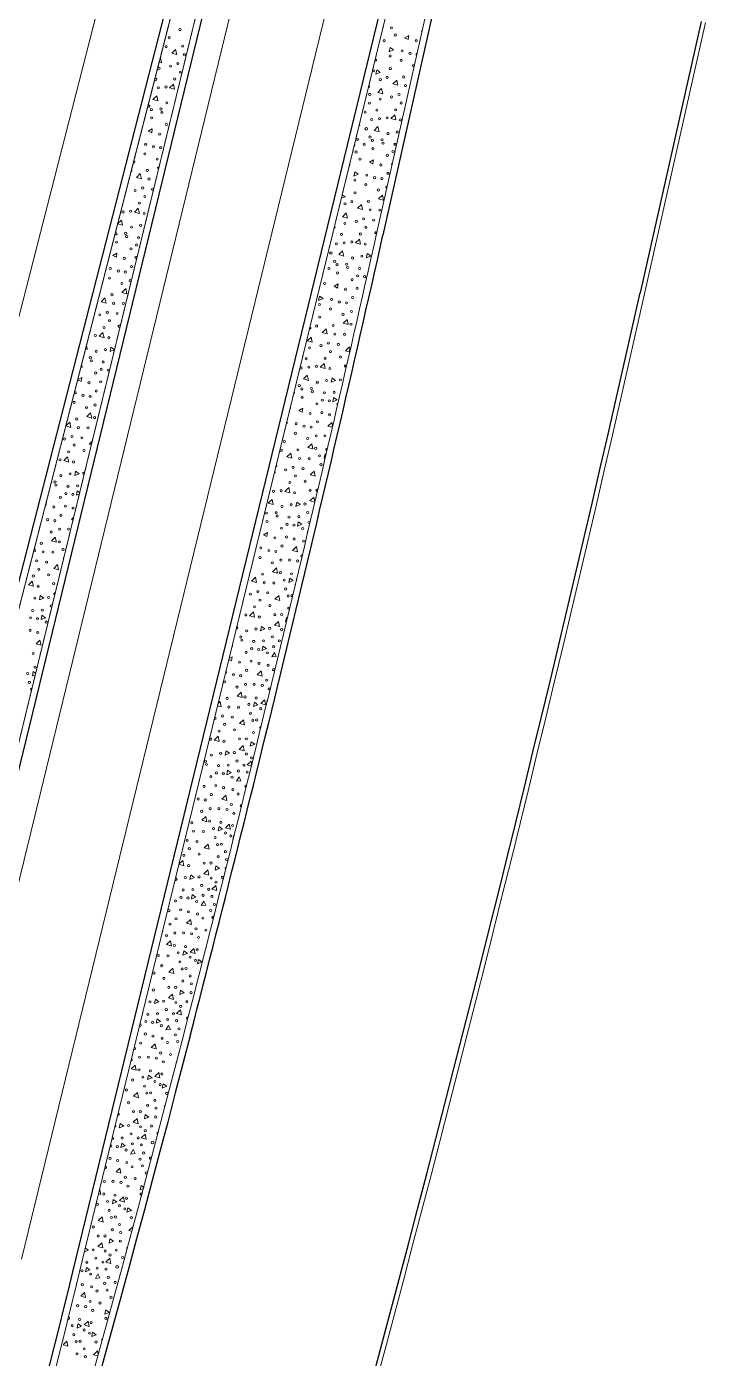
# Model space of a CAD drawing. Extents: x 2536801 to 2538856, y 7112140 to 7131569.
# Drawn here: x 2537348.3 to 2537451.2, y 7113147.6 to 7113349.6 of the extents above; entities that cross this region are included whole.
import ezdxf

# ---------------------------------------------------------------- set-up
doc = ezdxf.new("R2010")
doc.units = 0
doc.header["$LTSCALE"] = 100
doc.header["$MEASUREMENT"] = 0
for name, color, linetype, lineweight in [('D_BOC_FR', 3, 'Continuous', 13), ('D_CTB_1', 2, 'Continuous', 0), ('D_EOS_RMP', 1, 'Continuous', 30), ('D_EOT_RMP', 1, 'Continuous', 13), ('D_FOC_FR', 3, 'Continuous', 30), ('D_RIPRAP_1', 7, 'Continuous', 0)]:
    doc.layers.add(name, color=color, linetype=linetype, lineweight=lineweight)

msp = doc.modelspace()

# ---------------------------------------------------------------- linework, layer by layer
at = {"layer": 'D_BOC_FR', "lineweight": 0}
msp.add_line((2537451.23, 7113350.24), (2537442, 7113309.08), dxfattribs=at)
msp.add_arc((2533526.54, 7114186.94), 4012.67, 342.33351, 347.36304, dxfattribs=at)
at = {"layer": 'D_CTB_1', "linetype": 'Continuous', "lineweight": 0, "ltscale": 0.025}
for p, q in [((2537329.04, 7113167.09), (2537397.74, 7113448.98)), ((2537278.45, 7112994.06), (2537389.46, 7113426.41)), ((2537356.25, 7113160.46), (2537418.92, 7113417.63)), ((2537410.57, 7113359.36), (2537401.34, 7113318.19))]:
    msp.add_line(p, q, dxfattribs=at)
for centre, radius, start, end in [((2533526.54, 7114186.94), 3971, 345.56339, 347.36304), ((2535390.77, 7113639.45), 2023, 341.1182, 346.3039)]:
    msp.add_arc(centre, radius, start, end, dxfattribs=at)
at = {"layer": 'D_CTB_1', "linetype": 'Continuous', "lineweight": 0, "ltscale": 0.025, "extrusion": (0, 0, -1)}
msp.add_arc((-2534598.58, 7113910.95), 2864, 194.43661, 200.29547, dxfattribs=at)
at = {"layer": 'D_EOS_RMP'}
for p, q in [((2537330.02, 7113166.86), (2537398.71, 7113448.74)), ((2537277.48, 7112994.31), (2537393.64, 7113446.72)), ((2537355.28, 7113160.7), (2537423.97, 7113442.59))]:
    msp.add_line(p, q, dxfattribs=at)
msp.add_arc((2535390.77, 7113639.45), 2022, 341.1182, 346.3039, dxfattribs=at)
at = {"layer": 'D_EOT_RMP'}
for p, q in [((2537267.8, 7112996.8), (2537383.95, 7113449.21)), ((2537333.9, 7113165.91), (2537402.6, 7113447.79)), ((2537347.5, 7113162.6), (2537416.2, 7113444.48))]:
    msp.add_line(p, q, dxfattribs=at)
at = {"layer": 'D_FOC_FR'}
for p, q in [((2537411.55, 7113359.14), (2537402.32, 7113317.97)), ((2537450.58, 7113350.39), (2537441.35, 7113309.22))]:
    msp.add_line(p, q, dxfattribs=at)
for radius, start in [(3972, 345.56339), (4012, 342.33351)]:
    msp.add_arc((2533526.54, 7114186.94), radius, start, 347.36304, dxfattribs=at)
at = {"layer": 'D_FOC_FR', "extrusion": (0, 0, -1)}
msp.add_arc((-2534598.58, 7113910.95), 2865, 194.43661, 200.29547, dxfattribs=at)
at = {"layer": 'D_RIPRAP_1', "color": 7, "linetype": 'Continuous', "lineweight": 0}
for p, q in [((2537405.61, 7113347.92), (2537406.23, 7113348.28)), ((2537406.15, 7113347.65), (2537405.61, 7113347.92)), ((2537406.23, 7113348.28), (2537406.15, 7113347.65)), ((2537366.71, 7113333.74), (2537367.33, 7113334.1)), ((2537367.24, 7113333.48), (2537366.71, 7113333.74)), ((2537367.33, 7113334.1), (2537367.24, 7113333.48)), ((2537400.26, 7113329.06), (2537400.88, 7113329.42)), ((2537400.88, 7113329.42), (2537400.79, 7113328.8)), ((2537400.79, 7113328.8), (2537400.26, 7113329.06)), ((2537361.35, 7113314.88), (2537361.97, 7113315.25)), ((2537361.97, 7113315.25), (2537361.89, 7113314.62)), ((2537361.89, 7113314.62), (2537361.35, 7113314.88)), ((2537394.9, 7113310.21), (2537395.52, 7113310.57)), ((2537395.43, 7113309.94), (2537394.9, 7113310.21)), ((2537395.52, 7113310.57), (2537395.43, 7113309.94)), ((2537356, 7113296.03), (2537356.62, 7113296.39)), ((2537356.53, 7113295.77), (2537356, 7113296.03)), ((2537356.62, 7113296.39), (2537356.53, 7113295.77)), ((2537389.54, 7113291.35), (2537390.16, 7113291.71)), ((2537390.07, 7113291.09), (2537389.54, 7113291.35)), ((2537390.16, 7113291.71), (2537390.07, 7113291.09)), ((2537351.17, 7113276.91), (2537351.08, 7113276.95)), ((2537351.26, 7113277.54), (2537351.17, 7113276.91)), ((2537351.23, 7113277.52), (2537351.26, 7113277.54)), ((2537384.18, 7113272.49), (2537384.8, 7113272.86)), ((2537384.8, 7113272.86), (2537384.72, 7113272.23)), ((2537384.72, 7113272.23), (2537384.18, 7113272.49)), ((2537379.36, 7113253.38), (2537378.94, 7113253.58)), ((2537378.98, 7113253.73), (2537379.45, 7113254)), ((2537379.45, 7113254), (2537379.36, 7113253.38))]:
    msp.add_line(p, q, dxfattribs=at)
at = {"layer": 'D_RIPRAP_1', "color": 7, "lineweight": 0, "flags": 128}
for points in [[(2537329.04, 7113167.09), (2537397.74, 7113448.98)], [(2537394.61, 7113446.47), (2537389.46, 7113426.41), (2537278.39, 7112993.84), (2537278.41, 7112993.83)], [(2537424.62, 7113442.43), (2537418.6, 7113417.72), (2537418.92, 7113417.63), (2537356.25, 7113160.46)]]:
    msp.add_lwpolyline(points, dxfattribs=at)
at = {"layer": 'D_RIPRAP_1', "color": 7, "linetype": 'Continuous', "lineweight": 0, "flags": 128}
for points in [[(2537371.03, 7113345.37), (2537370.28, 7113345.59), (2537370.87, 7113346.16)], [(2537403.28, 7113345.78), (2537403.4, 7113346.44), (2537403.94, 7113346.06)], [(2537401.26, 7113342.38), (2537401.38, 7113343.04), (2537401.92, 7113342.66)], [(2537404.57, 7113340.7), (2537403.82, 7113340.91), (2537404.41, 7113341.48)], [(2537370.71, 7113340.12), (2537369.96, 7113340.33), (2537370.55, 7113340.9)], [(2537402.28, 7113339.42), (2537401.53, 7113339.63), (2537402.12, 7113340.2)], [(2537368.17, 7113338.33), (2537367.43, 7113338.54), (2537368.02, 7113339.12)], [(2537404.26, 7113335.44), (2537403.51, 7113335.65), (2537404.1, 7113336.22)], [(2537401.72, 7113333.65), (2537400.97, 7113333.87), (2537401.56, 7113334.44)], [(2537365.67, 7113326.52), (2537364.92, 7113326.73), (2537365.51, 7113327.3)], [(2537397.92, 7113326.92), (2537398.04, 7113327.58), (2537398.58, 7113327.2)], [(2537402.37, 7113323.26), (2537401.64, 7113323.47), (2537402.23, 7113324.04), (2537402.38, 7113323.28)], [(2537365.36, 7113321.26), (2537364.61, 7113321.47), (2537365.2, 7113322.05)], [(2537396.92, 7113320.56), (2537396.17, 7113320.77), (2537396.76, 7113321.35)], [(2537399.21, 7113321.84), (2537398.47, 7113322.05), (2537399.06, 7113322.62)], [(2537362.82, 7113319.48), (2537362.07, 7113319.69), (2537362.66, 7113320.26)], [(2537398.9, 7113316.58), (2537398.15, 7113316.79), (2537398.74, 7113317.37)], [(2537396.36, 7113314.8), (2537395.61, 7113315.01), (2537396.2, 7113315.58)], [(2537400.46, 7113314.81), (2537400.45, 7113314.78), (2537399.82, 7113314.51), (2537399.94, 7113315.17)], [(2537363.48, 7113309.08), (2537362.73, 7113309.29), (2537363.32, 7113309.86)], [(2537360.31, 7113307.66), (2537359.56, 7113307.87), (2537360.15, 7113308.45)], [(2537392.56, 7113308.06), (2537392.68, 7113308.72), (2537393.23, 7113308.35)], [(2537397.03, 7113304.4), (2537396.28, 7113304.61), (2537396.87, 7113305.18)], [(2537360, 7113302.4), (2537359.25, 7113302.62), (2537359.84, 7113303.19)], [(2537393.86, 7113302.98), (2537393.11, 7113303.2), (2537393.7, 7113303.77)], [(2537391.56, 7113301.71), (2537390.82, 7113301.92), (2537391.41, 7113302.49)], [(2537397.28, 7113300.75), (2537397.18, 7113300.29), (2537396.64, 7113300.44), (2537397.22, 7113301.02)], [(2537393.54, 7113297.73), (2537392.79, 7113297.94), (2537393.38, 7113298.51)], [(2537391, 7113295.94), (2537390.26, 7113296.15), (2537390.84, 7113296.73)], [(2537394.47, 7113295.66), (2537394.59, 7113296.32), (2537395.13, 7113295.94)], [(2537394.71, 7113292.67), (2537394.83, 7113293.33), (2537395.37, 7113292.96)], [(2537358.13, 7113290.22), (2537357.38, 7113290.43), (2537357.97, 7113291.01)], [(2537354.96, 7113288.81), (2537354.21, 7113289.02), (2537354.8, 7113289.59)], [(2537394.65, 7113289.11), (2537394.58, 7113288.82), (2537393.96, 7113288.99), (2537394.55, 7113289.56)], [(2537388.5, 7113284.13), (2537387.75, 7113284.34), (2537388.34, 7113284.91)], [(2537391.67, 7113285.54), (2537390.92, 7113285.76), (2537391.51, 7113286.33)], [(2537354.64, 7113283.55), (2537353.89, 7113283.76), (2537354.48, 7113284.33)], [(2537355.56, 7113281.48), (2537355.69, 7113282.14), (2537356.23, 7113281.76)], [(2537392.03, 7113281.38), (2537391.28, 7113281.59), (2537391.87, 7113282.16)], [(2537388.19, 7113278.87), (2537387.44, 7113279.08), (2537388.03, 7113279.66)], [(2537385.65, 7113277.09), (2537384.9, 7113277.3), (2537385.49, 7113277.87)], [(2537389.11, 7113276.8), (2537389.23, 7113277.46), (2537389.77, 7113277.08)], [(2537391.97, 7113277.44), (2537391.22, 7113277.66), (2537391.81, 7113278.23)], [(2537389.35, 7113273.82), (2537389.47, 7113274.48), (2537390.02, 7113274.1)], [(2537352.77, 7113271.37), (2537352.02, 7113271.58), (2537352.61, 7113272.15)], [(2537389.35, 7113269.92), (2537388.61, 7113270.14), (2537389.2, 7113270.71)], [(2537353.12, 7113267.2), (2537352.38, 7113267.41), (2537352.96, 7113267.98)], [(2537386.31, 7113266.69), (2537385.56, 7113266.9), (2537386.15, 7113267.47)], [(2537349.28, 7113264.69), (2537348.53, 7113264.91), (2537349.12, 7113265.48)], [(2537383.14, 7113265.27), (2537382.39, 7113265.48), (2537382.98, 7113266.06)], [(2537388.05, 7113265.28), (2537388.17, 7113265.94), (2537388.72, 7113265.57)], [(2537350.21, 7113262.62), (2537350.33, 7113263.28), (2537350.87, 7113262.9)], [(2537386.67, 7113262.52), (2537385.92, 7113262.73), (2537386.51, 7113263.31)], [(2537382.83, 7113260.01), (2537382.08, 7113260.23), (2537382.67, 7113260.8)], [(2537350.45, 7113259.64), (2537350.57, 7113260.3), (2537351.11, 7113259.92)], [(2537383.75, 7113257.94), (2537383.87, 7113258.61), (2537384.42, 7113258.23)], [(2537386.61, 7113258.59), (2537385.87, 7113258.8), (2537386.45, 7113259.37)], [(2537350.45, 7113255.75), (2537349.7, 7113255.96), (2537350.29, 7113256.53)], [(2537383.99, 7113254.96), (2537384.11, 7113255.62), (2537384.66, 7113255.24)], [(2537386.14, 7113254.03), (2537385.47, 7113253.97), (2537385.85, 7113254.65)], [(2537384, 7113251.07), (2537383.25, 7113251.28), (2537383.84, 7113251.85)], [(2537380.95, 7113247.83), (2537380.21, 7113248.04), (2537380.8, 7113248.62)], [(2537382.7, 7113246.43), (2537382.82, 7113247.09), (2537383.36, 7113246.71)], [(2537384.53, 7113246.69), (2537383.78, 7113246.9), (2537384.37, 7113247.47)], [(2537381.31, 7113243.66), (2537380.56, 7113243.88), (2537381.15, 7113244.45)], [(2537377.47, 7113241.16), (2537376.72, 7113241.37), (2537377.31, 7113241.94)], [(2537381.26, 7113239.73), (2537380.51, 7113239.94), (2537381.1, 7113240.52)], [(2537382.19, 7113240.45), (2537382.31, 7113241.11), (2537382.86, 7113240.74)], [(2537378.39, 7113239.09), (2537378.51, 7113239.75), (2537379.06, 7113239.37)], [(2537378.64, 7113236.11), (2537378.76, 7113236.77), (2537379.3, 7113236.39)], [(2537382.38, 7113237.81), (2537382.29, 7113237.42), (2537381.72, 7113237.59), (2537382.31, 7113238.16)], [(2537380.78, 7113235.17), (2537380.12, 7113235.12), (2537380.49, 7113235.8)], [(2537378.64, 7113232.21), (2537377.89, 7113232.42), (2537378.48, 7113233)], [(2537375.6, 7113228.98), (2537374.85, 7113229.19), (2537375.44, 7113229.76)], [(2537377.34, 7113227.57), (2537377.46, 7113228.23), (2537378, 7113227.85)], [(2537379.17, 7113227.83), (2537378.42, 7113228.04), (2537379.01, 7113228.62)], [(2537379.72, 7113226.91), (2537379.56, 7113226.29), (2537379.68, 7113226.94)], [(2537375.95, 7113224.81), (2537375.21, 7113225.02), (2537375.79, 7113225.59)], [(2537376.84, 7113221.6), (2537376.96, 7113222.26), (2537377.5, 7113221.88)], [(2537373.04, 7113220.23), (2537373.16, 7113220.89), (2537373.7, 7113220.51)], [(2537375.9, 7113220.88), (2537375.15, 7113221.09), (2537375.74, 7113221.66)], [(2537377.11, 7113218.52), (2537376.37, 7113218.73), (2537376.96, 7113219.3)], [(2537373.28, 7113217.25), (2537373.4, 7113217.91), (2537373.94, 7113217.53)], [(2537375.43, 7113216.32), (2537374.76, 7113216.26), (2537375.13, 7113216.94)], [(2537373.28, 7113213.36), (2537372.53, 7113213.57), (2537373.12, 7113214.14)], [(2537370.24, 7113210.12), (2537369.49, 7113210.33), (2537370.08, 7113210.91)], [(2537371.98, 7113208.72), (2537372.1, 7113209.38), (2537372.65, 7113209)], [(2537373.81, 7113208.98), (2537373.07, 7113209.19), (2537373.65, 7113209.76)], [(2537374.2, 7113207.42), (2537374.32, 7113208.08), (2537374.86, 7113207.7)], [(2537370.6, 7113205.95), (2537369.85, 7113206.17), (2537370.44, 7113206.74)], [(2537367.68, 7113201.38), (2537367.8, 7113202.04), (2537368.34, 7113201.66)], [(2537370.54, 7113202.02), (2537369.79, 7113202.23), (2537370.38, 7113202.81)], [(2537371.48, 7113202.74), (2537371.6, 7113203.4), (2537372.14, 7113203.02)], [(2537371.76, 7113199.66), (2537371.01, 7113199.87), (2537371.6, 7113200.45)], [(2537367.92, 7113198.4), (2537368.04, 7113199.06), (2537368.59, 7113198.68)], [(2537370.07, 7113197.46), (2537369.4, 7113197.4), (2537369.77, 7113198.08)], [(2537367.93, 7113194.5), (2537367.18, 7113194.71), (2537367.77, 7113195.29)], [(2537364.88, 7113191.27), (2537364.13, 7113191.48), (2537364.72, 7113192.05)], [(2537370.99, 7113192.62), (2537370.95, 7113192.46), (2537370.98, 7113192.62)], [(2537366.62, 7113189.86), (2537366.74, 7113190.52), (2537367.29, 7113190.14)], [(2537368.46, 7113190.12), (2537367.71, 7113190.33), (2537368.3, 7113190.91)], [(2537365.24, 7113187.1), (2537364.49, 7113187.31), (2537365.08, 7113187.88)], [(2537368.84, 7113188.57), (2537368.96, 7113189.23), (2537369.51, 7113188.85)], [(2537369.26, 7113185.96), (2537369.22, 7113185.79), (2537369.11, 7113185.82)], [(2537365.18, 7113183.16), (2537364.44, 7113183.38), (2537365.02, 7113183.95)], [(2537366.12, 7113183.89), (2537366.24, 7113184.55), (2537366.79, 7113184.17)], [(2537362.32, 7113182.52), (2537362.44, 7113183.18), (2537362.99, 7113182.8)], [(2537362.56, 7113179.54), (2537362.69, 7113180.2), (2537363.23, 7113179.82)], [(2537366.4, 7113180.81), (2537365.65, 7113181.02), (2537366.24, 7113181.59)], [(2537364.71, 7113178.61), (2537364.04, 7113178.55), (2537364.42, 7113179.23)], [(2537362.57, 7113175.65), (2537361.82, 7113175.86), (2537362.41, 7113176.43)], [(2537366.02, 7113173.49), (2537365.97, 7113173.31), (2537365.5, 7113173.11), (2537365.63, 7113173.77)], [(2537361.27, 7113171.01), (2537361.39, 7113171.67), (2537361.93, 7113171.29)], [(2537363.1, 7113171.27), (2537362.35, 7113171.48), (2537362.94, 7113172.05)], [(2537363.48, 7113169.71), (2537363.61, 7113170.37), (2537364.15, 7113169.99)], [(2537359.88, 7113168.24), (2537359.13, 7113168.45), (2537359.72, 7113169.03)], [(2537364.23, 7113166.83), (2537363.76, 7113166.96), (2537364.35, 7113167.53), (2537364.38, 7113167.36)], [(2537360.76, 7113165.03), (2537360.89, 7113165.69), (2537361.43, 7113165.31)], [(2537359.83, 7113164.31), (2537359.08, 7113164.52), (2537359.67, 7113165.09)], [(2537361.04, 7113161.95), (2537360.29, 7113162.16), (2537360.88, 7113162.74)], [(2537357.21, 7113160.68), (2537357.33, 7113161.34), (2537357.87, 7113160.97)], [(2537359.35, 7113159.75), (2537358.69, 7113159.69), (2537359.06, 7113160.37)], [(2537357.21, 7113156.79), (2537356.46, 7113157), (2537357.05, 7113157.57)], [(2537360.15, 7113154.25), (2537360.27, 7113154.91), (2537360.81, 7113154.53)], [(2537355.91, 7113152.15), (2537356.03, 7113152.81), (2537356.57, 7113152.43)], [(2537357.74, 7113152.41), (2537356.99, 7113152.62), (2537357.58, 7113153.2)], [(2537358.13, 7113150.85), (2537358.25, 7113151.51), (2537358.79, 7113151.14)], [(2537354.52, 7113149.39), (2537353.78, 7113149.6), (2537354.37, 7113150.17)], [(2537359.1, 7113148.13), (2537359.04, 7113147.92), (2537358.4, 7113148.11), (2537358.99, 7113148.68)]]:
    msp.add_lwpolyline(points, close=True, dxfattribs=at)
for points in [[(2537368.51, 7113344.82), (2537368.58, 7113344.88), (2537368.74, 7113344.1), (2537368.35, 7113344.2)], [(2537398.76, 7113334.9), (2537398.82, 7113334.62), (2537398.7, 7113334.65)], [(2537368.28, 7113328.09), (2537368.09, 7113328.15), (2537368.36, 7113328.4)], [(2537396.13, 7113324.11), (2537396.57, 7113323.8), (2537396, 7113323.56)], [(2537357.33, 7113301.27), (2537357.46, 7113300.62), (2537357.18, 7113300.7)], [(2537361.58, 7113300.62), (2537360.92, 7113300.33), (2537361.04, 7113300.99), (2537361.58, 7113300.62)], [(2537387.72, 7113289.6), (2537387.87, 7113289.49), (2537387.67, 7113289.41)], [(2537358.06, 7113286.17), (2537357.73, 7113286.27), (2537358.2, 7113286.72)], [(2537393.53, 7113284.19), (2537393.41, 7113284.14), (2537393.53, 7113284.8), (2537393.65, 7113284.72)], [(2537386.15, 7113283.15), (2537386.21, 7113282.85), (2537386.08, 7113282.89)], [(2537356.24, 7113278.68), (2537355.81, 7113278.5), (2537355.93, 7113279.16), (2537356.29, 7113278.9)], [(2537355.28, 7113274.75), (2537355.06, 7113274.81), (2537355.37, 7113275.11)], [(2537390.92, 7113272.83), (2537390.83, 7113272.83), (2537390.99, 7113273.11)], [(2537349.46, 7113270.63), (2537349.6, 7113269.95), (2537349.31, 7113270.03)], [(2537389.19, 7113265.74), (2537389.14, 7113265.76), (2537389.21, 7113265.83)], [(2537352.52, 7113263.42), (2537352.32, 7113263.48), (2537352.6, 7113263.75)], [(2537380.19, 7113258.71), (2537380.29, 7113258.23), (2537380.09, 7113258.29)], [(2537387.63, 7113259.34), (2537387.55, 7113259.31), (2537387.67, 7113259.97), (2537387.77, 7113259.9)], [(2537349.56, 7113251.28), (2537349.15, 7113251.11), (2537349.27, 7113251.77), (2537349.62, 7113251.52)], [(2537377.31, 7113246.9), (2537377.63, 7113247.2), (2537377.79, 7113246.42), (2537377.23, 7113246.57)], [(2537371.37, 7113222.52), (2537371.95, 7113223.09), (2537372.11, 7113222.3), (2537371.37, 7113222.51)], [(2537366.74, 7113203.52), (2537366.76, 7113203.45), (2537366.73, 7113203.46)], [(2537359.35, 7113173.18), (2537359.37, 7113173.19), (2537359.53, 7113172.41), (2537359.18, 7113172.51)], [(2537357.17, 7113164.26), (2537357.63, 7113163.95), (2537357.04, 7113163.7)]]:
    msp.add_lwpolyline(points, dxfattribs=at)
for points in [[(2537406.98, 7113343.51), (2537407.05, 7113343.82, 1.325858)], [(2537405.12, 7113335.35), (2537405.15, 7113335.47, 4.918169)], [(2537404.29, 7113331.68), (2537404.31, 7113331.76, 7.745688)], [(2537402.79, 7113325.11), (2537402.86, 7113325.4, 0.626264)], [(2537401.22, 7113318.17), (2537401.29, 7113318.48, 1.202285)], [(2537396.65, 7113297.95), (2537396.71, 7113298.25, 1.423606)], [(2537395.35, 7113292.22), (2537395.4, 7113292.44, 0.394509)], [(2537393.78, 7113285.29), (2537393.85, 7113285.6, 1.097289)], [(2537392.39, 7113279.12), (2537392.44, 7113279.35, 2.358575)], [(2537390.02, 7113269.14), (2537390.09, 7113269.45, 1.179197)], [(2537388.99, 7113264.92), (2537389.04, 7113265.11, 0.319092)], [(2537388.55, 7113263.11), (2537388.62, 7113263.4, 1.557485)], [(2537388.09, 7113261.22), (2537388.15, 7113261.48, 1.826928)], [(2537385.82, 7113251.92), (2537385.87, 7113252.1, 3.294837)], [(2537385.17, 7113249.23, 1.672098), (2537385.1, 7113248.95)], [(2537384.71, 7113247.35, 0.156726), (2537384.68, 7113247.25)], [(2537383.76, 7113243.44, 0.663807), (2537383.68, 7113243.15)], [(2537381.5, 7113234.19), (2537381.58, 7113234.51, 1.017517)], [(2537380.78, 7113231.21), (2537380.85, 7113231.53, 1.068515)], [(2537378.42, 7113221.8), (2537378.49, 7113222.04, 0.457265)], [(2537376.61, 7113214.62, 1.246619), (2537376.53, 7113214.31)], [(2537372.65, 7113198.98), (2537372.75, 7113199.36, 0.856685)], [(2537368.12, 7113181.56), (2537368.2, 7113181.87, 0.787881)], [(2537367.14, 7113177.8), (2537367.2, 7113178.02, 2.365044)], [(2537365.72, 7113172.34), (2537365.78, 7113172.57, 2.252313)], [(2537363.97, 7113165.85), (2537364.02, 7113166.05, 0.3603)], [(2537363.5, 7113164.16), (2537363.57, 7113164.42, 0.546247)], [(2537362.41, 7113160.19), (2537362.43, 7113160.27, 0.121218)], [(2537359.76, 7113150.52, 0.446135), (2537359.69, 7113150.28)]]:
    msp.add_lwpolyline(points, format="xyb", close=True, dxfattribs=at)
at = {"layer": 'D_RIPRAP_1', "color": 7, "linetype": 'Continuous', "lineweight": 0}
for centre, radius in [((2537403.6, 7113349.43), 0.163), ((2537369.89, 7113347.92), 0.163), ((2537371.54, 7113349.15), 0.163), ((2537402.51, 7113347.48), 0.163), ((2537404.19, 7113348.34), 0.163), ((2537407.35, 7113347.47), 0.163), ((2537369.42, 7113346.57), 0.163), ((2537371.93, 7113346.65), 0.163), ((2537372.18, 7113345.34), 0.163), ((2537403.42, 7113345.15), 0.163), ((2537405.23, 7113345.94), 0.163), ((2537406.43, 7113345.56), 0.163), ((2537368.34, 7113343.27), 0.163), ((2537370.08, 7113343.6), 0.163), ((2537371.21, 7113343.98), 0.163), ((2537403.43, 7113343.24), 0.163), ((2537405.09, 7113344.48), 0.163), ((2537370.72, 7113341.67), 0.163), ((2537371.55, 7113342.69), 0.163), ((2537400.94, 7113342.9), 0.163), ((2537401.92, 7113341.56), 0.163), ((2537402.96, 7113341.9), 0.163), ((2537405.47, 7113341.97), 0.163), ((2537368.25, 7113340.33), 0.163), ((2537369.4, 7113340.45), 0.163), ((2537400.3, 7113339.32), 0.163), ((2537404.76, 7113339.3), 0.163), ((2537405.73, 7113340.66), 0.163), ((2537368.64, 7113337.1), 0.163), ((2537369.53, 7113338.04), 0.163), ((2537400.26, 7113337.99), 0.163), ((2537401.89, 7113338.59), 0.163), ((2537403.62, 7113338.93), 0.163), ((2537405.09, 7113338.02), 0.163), ((2537367.18, 7113337.02), 0.163), ((2537367.24, 7113335.76), 0.163), ((2537368.78, 7113336.61), 0.163), ((2537399.63, 7113336.63), 0.163), ((2537400.61, 7113335.52), 0.163), ((2537401.4, 7113336.93), 0.163), ((2537401.79, 7113335.65), 0.163), ((2537402.95, 7113335.77), 0.163), ((2537404.26, 7113336.99), 0.163), ((2537368.45, 7113333.29), 0.163), ((2537369.45, 7113334.76), 0.163), ((2537399.79, 7113334.11), 0.199), ((2537403.07, 7113333.36), 0.163), ((2537404.47, 7113333.63), 0.163), ((2537366.33, 7113331.76), 0.163), ((2537367.52, 7113331.38), 0.163), ((2537368.6, 7113331.23), 0.163), ((2537398.44, 7113332.52), 0.163), ((2537399.47, 7113331.75), 0.163), ((2537400.35, 7113332.85), 0.163), ((2537400.72, 7113332.35), 0.163), ((2537400.79, 7113331.09), 0.163), ((2537402.18, 7113332.42), 0.163), ((2537402.33, 7113331.93), 0.163), ((2537366.19, 7113330.3), 0.163), ((2537368.07, 7113329.5), 0.163), ((2537398.24, 7113330.58), 0.163), ((2537398.83, 7113329.49), 0.163), ((2537402.99, 7113330.08), 0.163), ((2537403.84, 7113330.65), 0.163), ((2537366.57, 7113327.79), 0.163), ((2537399.88, 7113327.08), 0.163), ((2537401.99, 7113328.61), 0.163), ((2537403.07, 7113327.36), 0.163), ((2537365.86, 7113325.12), 0.163), ((2537366.83, 7113326.48), 0.163), ((2537398.06, 7113326.3), 0.163), ((2537399.73, 7113325.62), 0.163), ((2537401.07, 7113326.7), 0.163), ((2537402.15, 7113326.55), 0.163), ((2537364.72, 7113324.75), 0.163), ((2537366.19, 7113323.84), 0.163), ((2537397.6, 7113323.04), 0.163), ((2537398.08, 7113324.39), 0.163), ((2537400.11, 7113323.11), 0.163), ((2537401.61, 7113324.82), 0.163), ((2537362.89, 7113321.48), 0.163), ((2537364.05, 7113321.6), 0.163), ((2537365.36, 7113322.82), 0.163), ((2537366.09, 7113321.26), 0.163), ((2537396.57, 7113322.71), 0.163), ((2537400.37, 7113321.81), 0.163), ((2537401.84, 7113321.77), 0.163), ((2537364.17, 7113319.18), 0.163), ((2537365.57, 7113319.46), 0.163), ((2537396.53, 7113319.73), 0.163), ((2537398.27, 7113320.07), 0.163), ((2537399.4, 7113320.44), 0.163), ((2537399.73, 7113319.16), 0.163), ((2537400.9, 7113320.25), 0.163), ((2537361.89, 7113316.91), 0.163), ((2537363.28, 7113318.24), 0.163), ((2537363.43, 7113317.75), 0.163), ((2537365.24, 7113317.58), 0.163), ((2537396.04, 7113318.08), 0.163), ((2537397.59, 7113316.92), 0.163), ((2537398.9, 7113318.14), 0.163), ((2537364.09, 7113315.9), 0.163), ((2537364.94, 7113316.47), 0.163), ((2537394.43, 7113315.26), 0.199), ((2537395.25, 7113316.66), 0.163), ((2537396.44, 7113316.8), 0.163), ((2537399.63, 7113316.59), 0.163), ((2537360.97, 7113312.91), 0.163), ((2537363.09, 7113314.44), 0.163), ((2537364.17, 7113313.19), 0.163), ((2537394.12, 7113312.9), 0.163), ((2537394.99, 7113314), 0.163), ((2537395.36, 7113313.49), 0.163), ((2537396.82, 7113313.56), 0.163), ((2537396.97, 7113313.07), 0.163), ((2537397.71, 7113314.5), 0.163), ((2537398.78, 7113312.9), 0.163), ((2537399.12, 7113314.78), 0.163), ((2537360.83, 7113311.44), 0.163), ((2537362.17, 7113312.52), 0.163), ((2537363.24, 7113312.37), 0.163), ((2537395.43, 7113312.23), 0.163), ((2537397.64, 7113311.22), 0.163), ((2537398.48, 7113311.79), 0.163), ((2537399.53, 7113311.67), 0.163), ((2537361.21, 7113308.93), 0.163), ((2537362.71, 7113310.64), 0.163), ((2537393.47, 7113310.63), 0.163), ((2537396.63, 7113309.76), 0.163), ((2537398.4, 7113309.89), 0.163), ((2537361.47, 7113307.63), 0.163), ((2537362.94, 7113307.59), 0.163), ((2537392.7, 7113307.44), 0.163), ((2537394.37, 7113306.76), 0.163), ((2537394.52, 7113308.23), 0.163), ((2537395.71, 7113307.84), 0.163), ((2537396.79, 7113307.7), 0.163), ((2537397.72, 7113308.51), 0.163), ((2537359.36, 7113305.89), 0.163), ((2537360.5, 7113306.26), 0.163), ((2537360.83, 7113304.98), 0.163), ((2537362, 7113306.08), 0.163), ((2537392.72, 7113305.53), 0.163), ((2537396.25, 7113305.96), 0.163), ((2537397.54, 7113306.38), 0.163), ((2537358.69, 7113302.74), 0.163), ((2537360, 7113303.96), 0.163), ((2537392.25, 7113304.18), 0.163), ((2537394.76, 7113304.26), 0.163), ((2537395.01, 7113302.95), 0.163), ((2537396.49, 7113302.91), 0.163), ((2537397.47, 7113304.47), 0.163), ((2537360.73, 7113302.41), 0.163), ((2537391.17, 7113300.88), 0.163), ((2537392.91, 7113301.21), 0.163), ((2537394.04, 7113301.59), 0.163), ((2537395.55, 7113301.4), 0.163), ((2537357.92, 7113299.38), 0.163), ((2537358.07, 7113298.9), 0.163), ((2537358.81, 7113300.33), 0.163), ((2537359.88, 7113298.72), 0.163), ((2537360.22, 7113300.6), 0.163), ((2537390.68, 7113299.22), 0.163), ((2537393.55, 7113299.28), 0.163), ((2537394.37, 7113300.3), 0.163), ((2537395.87, 7113299.47), 0.163), ((2537358.73, 7113297.05), 0.163), ((2537359.58, 7113297.61), 0.163), ((2537360.63, 7113297.49), 0.163), ((2537389.9, 7113297.81), 0.163), ((2537391.08, 7113297.94), 0.163), ((2537392.23, 7113298.06), 0.163), ((2537394.27, 7113297.73), 0.163), ((2537357.73, 7113295.58), 0.163), ((2537359.5, 7113295.72), 0.163), ((2537389.63, 7113295.14), 0.163), ((2537390.01, 7113294.63), 0.163), ((2537391.47, 7113294.71), 0.163), ((2537392.36, 7113295.65), 0.163), ((2537393.76, 7113295.92), 0.163), ((2537395.85, 7113296.02), 0.163), ((2537356.81, 7113293.67), 0.163), ((2537357.89, 7113293.52), 0.163), ((2537358.81, 7113294.33), 0.163), ((2537390.07, 7113293.37), 0.163), ((2537391.61, 7113294.22), 0.163), ((2537393.12, 7113292.94), 0.163), ((2537393.43, 7113294.04), 0.163), ((2537394.18, 7113292.82), 0.163), ((2537394.91, 7113294.12), 0.163), ((2537355.47, 7113292.59), 0.163), ((2537357.35, 7113291.79), 0.163), ((2537358.64, 7113292.2), 0.163), ((2537391.28, 7113290.9), 0.163), ((2537392.28, 7113292.37), 0.163), ((2537393.05, 7113291.04), 0.163), ((2537394.21, 7113290.72), 0.163), ((2537355.86, 7113290.08), 0.163), ((2537356.11, 7113288.77), 0.163), ((2537357.58, 7113288.73), 0.163), ((2537358.57, 7113290.29), 0.163), ((2537389.16, 7113289.37), 0.163), ((2537390.35, 7113288.99), 0.163), ((2537391.43, 7113288.84), 0.163), ((2537392.36, 7113289.65), 0.163), ((2537354.01, 7113287.04), 0.163), ((2537355.14, 7113287.41), 0.163), ((2537356.64, 7113287.22), 0.163), ((2537387.36, 7113286.67), 0.163), ((2537389.02, 7113287.91), 0.163), ((2537390.9, 7113287.11), 0.163), ((2537392.18, 7113287.53), 0.163), ((2537393.51, 7113287.53), 0.163), ((2537354.64, 7113285.1), 0.163), ((2537355.47, 7113286.13), 0.163), ((2537356.97, 7113285.3), 0.163), ((2537386.89, 7113285.33), 0.163), ((2537389.4, 7113285.4), 0.163), ((2537392.11, 7113285.62), 0.163), ((2537353.33, 7113283.88), 0.163), ((2537355.37, 7113283.55), 0.163), ((2537388.69, 7113282.73), 0.163), ((2537389.66, 7113284.09), 0.163), ((2537390.19, 7113282.54), 0.163), ((2537391.13, 7113284.05), 0.163), ((2537392.69, 7113284.49), 0.163), ((2537392.93, 7113283.14), 0.163), ((2537352.56, 7113280.53), 0.163), ((2537353.46, 7113281.47), 0.163), ((2537354.86, 7113281.75), 0.163), ((2537387.55, 7113282.36), 0.163), ((2537389.02, 7113281.45), 0.163), ((2537390.51, 7113280.62), 0.163), ((2537352.71, 7113280.04), 0.163), ((2537354.22, 7113278.76), 0.163), ((2537354.53, 7113279.87), 0.163), ((2537355.27, 7113278.64), 0.163), ((2537356, 7113279.94), 0.163), ((2537385.72, 7113279.09), 0.163), ((2537386.88, 7113279.21), 0.163), ((2537388.19, 7113280.43), 0.163), ((2537388.92, 7113278.87), 0.163), ((2537391.27, 7113279.26), 0.163), ((2537352.38, 7113276.72), 0.163), ((2537353.38, 7113278.19), 0.163), ((2537354.14, 7113276.86), 0.163), ((2537355.31, 7113276.54), 0.163), ((2537387, 7113276.79), 0.163), ((2537388.4, 7113277.07), 0.163), ((2537390.49, 7113277.17), 0.163), ((2537351.45, 7113274.81), 0.163), ((2537352.53, 7113274.66), 0.163), ((2537353.46, 7113275.47), 0.163), ((2537384.65, 7113275.78), 0.163), ((2537384.72, 7113274.52), 0.163), ((2537386.11, 7113275.85), 0.163), ((2537386.26, 7113275.36), 0.163), ((2537388.07, 7113275.19), 0.163), ((2537389.55, 7113275.26), 0.163), ((2537390.89, 7113275.89), 0.163), ((2537351.99, 7113272.93), 0.163), ((2537353.28, 7113273.35), 0.163), ((2537354.61, 7113273.35), 0.163), ((2537386.92, 7113273.51), 0.163), ((2537387.77, 7113274.08), 0.163), ((2537388.82, 7113273.96), 0.163), ((2537390.13, 7113273.45), 0.163), ((2537391.1, 7113274.38), 0.163), ((2537350.5, 7113271.22), 0.163), ((2537353.21, 7113271.44), 0.163), ((2537383.8, 7113270.52), 0.163), ((2537385.92, 7113272.05), 0.163), ((2537387, 7113270.8), 0.163), ((2537387.69, 7113272.18), 0.163), ((2537388.85, 7113271.86), 0.163), ((2537390.26, 7113271.54), 0.163), ((2537349.79, 7113268.55), 0.163), ((2537350.76, 7113269.92), 0.163), ((2537352.23, 7113269.88), 0.163), ((2537353.78, 7113270.31), 0.163), ((2537383.66, 7113269.05), 0.163), ((2537385, 7113270.13), 0.163), ((2537386.07, 7113269.98), 0.163), ((2537386.82, 7113268.67), 0.163), ((2537388.15, 7113268.68), 0.163), ((2537389.37, 7113268.53), 0.163), ((2537350.12, 7113267.27), 0.163), ((2537351.29, 7113268.36), 0.163), ((2537351.61, 7113266.44), 0.163), ((2537384.04, 7113266.54), 0.163), ((2537385.54, 7113268.25), 0.163), ((2537386.75, 7113266.76), 0.163), ((2537388.45, 7113266.59), 0.163), ((2537349.29, 7113266.25), 0.163), ((2537350.01, 7113264.7), 0.163), ((2537352.37, 7113265.08), 0.163), ((2537384.3, 7113265.24), 0.163), ((2537385.77, 7113265.2), 0.163), ((2537387.33, 7113265.63), 0.163), ((2537349.5, 7113262.89), 0.163), ((2537351.59, 7113262.99), 0.163), ((2537382.19, 7113263.5), 0.163), ((2537383.33, 7113263.87), 0.163), ((2537383.66, 7113262.59), 0.163), ((2537384.83, 7113263.69), 0.163), ((2537387.57, 7113264.28), 0.163), ((2537387.93, 7113263.21), 0.163), ((2537349.17, 7113261.01), 0.163), ((2537350.65, 7113261.08), 0.163), ((2537381.52, 7113260.35), 0.163), ((2537382.83, 7113261.57), 0.163), ((2537385.15, 7113261.76), 0.163), ((2537385.91, 7113260.4), 0.163), ((2537386.95, 7113260.41), 0.163), ((2537348.86, 7113259.9), 0.163), ((2537349.92, 7113259.78), 0.163), ((2537351.23, 7113259.27), 0.163), ((2537383.56, 7113260.02), 0.163), ((2537385.14, 7113258.31), 0.163), ((2537348.79, 7113258), 0.163), ((2537349.95, 7113257.69), 0.163), ((2537380.75, 7113256.99), 0.163), ((2537380.9, 7113256.51), 0.163), ((2537381.64, 7113257.94), 0.163), ((2537382.71, 7113256.33), 0.163), ((2537383.05, 7113258.21), 0.163), ((2537384.19, 7113256.41), 0.163), ((2537385.54, 7113257.03), 0.163), ((2537386.61, 7113256.42), 0.163), ((2537386.96, 7113258.11), 0.163), ((2537349.25, 7113254.5), 0.163), ((2537381.56, 7113254.66), 0.163), ((2537382.41, 7113255.22), 0.163), ((2537383.46, 7113255.1), 0.163), ((2537384.78, 7113254.6), 0.163), ((2537385.74, 7113255.52), 0.163), ((2537349.54, 7113252.42), 0.163), ((2537380.56, 7113253.19), 0.163), ((2537382.33, 7113253.33), 0.163), ((2537383.5, 7113253.01), 0.163), ((2537384.9, 7113252.69), 0.163), ((2537348.43, 7113251.46), 0.163), ((2537378.3, 7113250.2), 0.163), ((2537379.64, 7113251.28), 0.163), ((2537380.72, 7113251.13), 0.163), ((2537381.64, 7113251.94), 0.163), ((2537384.67, 7113250.44), 0.163), ((2537348.67, 7113250.11), 0.163), ((2537380.18, 7113249.4), 0.163), ((2537381.47, 7113249.81), 0.163), ((2537382.79, 7113249.82), 0.163), ((2537384.01, 7113249.67), 0.163), ((2537378.69, 7113247.69), 0.163), ((2537378.94, 7113246.38), 0.163), ((2537380.41, 7113246.34), 0.163), ((2537381.4, 7113247.9), 0.163), ((2537381.97, 7113246.78), 0.163), ((2537383.09, 7113247.74), 0.163), ((2537377.97, 7113245.02), 0.163), ((2537379.47, 7113244.83), 0.163), ((2537382.22, 7113245.43), 0.163), ((2537382.57, 7113244.36), 0.163), ((2537383.16, 7113244.41), 0.163), ((2537383.78, 7113246.13), 0.163), ((2537377.47, 7113242.71), 0.163), ((2537378.3, 7113243.74), 0.163), ((2537379.79, 7113242.91), 0.163), ((2537382.68, 7113242.52), 0.163), ((2537378.2, 7113241.16), 0.163), ((2537380.55, 7113241.55), 0.163), ((2537381.59, 7113241.55), 0.163), ((2537375.39, 7113238.14), 0.163), ((2537376.29, 7113239.08), 0.163), ((2537377.69, 7113239.36), 0.163), ((2537379.78, 7113239.46), 0.163), ((2537380.18, 7113238.18), 0.163), ((2537381.6, 7113239.26), 0.163), ((2537382.34, 7113238.66), 0.163), ((2537375.54, 7113237.65), 0.163), ((2537377.05, 7113236.37), 0.163), ((2537377.36, 7113237.48), 0.163), ((2537378.1, 7113236.25), 0.163), ((2537378.83, 7113237.55), 0.163), ((2537380.39, 7113236.67), 0.163), ((2537381.25, 7113237.56), 0.163), ((2537381.72, 7113236.5), 0.163), ((2537375.2, 7113234.33), 0.163), ((2537376.21, 7113235.8), 0.163), ((2537376.97, 7113234.47), 0.163), ((2537378.14, 7113234.15), 0.163), ((2537379.42, 7113235.74), 0.163), ((2537374.28, 7113232.42), 0.163), ((2537375.36, 7113232.27), 0.163), ((2537376.29, 7113233.08), 0.163), ((2537379.55, 7113233.83), 0.163), ((2537380.35, 7113233.18), 0.163), ((2537374.82, 7113230.54), 0.163), ((2537376.11, 7113230.96), 0.163), ((2537377.43, 7113230.96), 0.163), ((2537378.65, 7113230.82), 0.163), ((2537379.31, 7113231.59), 0.163), ((2537379.7, 7113230.25), 0.163), ((2537373.33, 7113228.83), 0.163), ((2537376.04, 7113229.05), 0.163), ((2537377.73, 7113228.88), 0.163), ((2537379.49, 7113228.41), 0.163), ((2537372.61, 7113226.16), 0.163), ((2537373.58, 7113227.53), 0.163), ((2537374.12, 7113225.97), 0.163), ((2537375.06, 7113227.49), 0.163), ((2537376.61, 7113227.92), 0.163), ((2537376.86, 7113226.57), 0.163), ((2537378.43, 7113227.27), 0.163), ((2537379.23, 7113226.8), 0.163), ((2537372.95, 7113224.88), 0.163), ((2537374.44, 7113224.05), 0.163), ((2537377.21, 7113225.5), 0.163), ((2537377.8, 7113225.56), 0.163), ((2537378.42, 7113224.42), 0.163), ((2537372.12, 7113223.86), 0.163), ((2537372.84, 7113222.31), 0.163), ((2537375.2, 7113222.69), 0.163), ((2537376.23, 7113222.7), 0.163), ((2537377.32, 7113223.66), 0.163), ((2537378.6, 7113223.22), 0.163), ((2537372.33, 7113220.5), 0.163), ((2537374.42, 7113220.6), 0.163), ((2537376.25, 7113220.4), 0.163), ((2537377.92, 7113220.53), 0.163), ((2537372, 7113218.62), 0.163), ((2537373.48, 7113218.69), 0.163), ((2537374.82, 7113219.32), 0.163), ((2537375.89, 7113218.71), 0.163), ((2537376.98, 7113219.81), 0.163), ((2537370.85, 7113216.94), 0.163), ((2537371.69, 7113217.51), 0.163), ((2537372.75, 7113217.39), 0.163), ((2537374.06, 7113216.88), 0.163), ((2537375.03, 7113217.81), 0.163), ((2537376.37, 7113217.65), 0.163), ((2537376.73, 7113216.42), 0.163), ((2537369.85, 7113215.48), 0.163), ((2537370.93, 7113214.23), 0.163), ((2537371.62, 7113215.61), 0.163), ((2537372.78, 7113215.3), 0.163), ((2537374.19, 7113214.98), 0.163), ((2537375, 7113214.33), 0.163), ((2537376.18, 7113215.5), 0.163), ((2537370, 7113213.42), 0.163), ((2537370.75, 7113212.1), 0.163), ((2537372.08, 7113212.11), 0.163), ((2537373.29, 7113211.96), 0.163), ((2537373.96, 7113212.73), 0.163), ((2537375.45, 7113212.52), 0.163), ((2537369.47, 7113211.68), 0.163), ((2537370.68, 7113210.19), 0.163), ((2537372.37, 7113210.03), 0.163), ((2537374.34, 7113211.4), 0.163), ((2537368.23, 7113208.67), 0.163), ((2537369.7, 7113208.63), 0.163), ((2537371.26, 7113209.07), 0.163), ((2537373.07, 7113208.42), 0.163), ((2537373.88, 7113207.94), 0.163), ((2537374.13, 7113209.55), 0.163), ((2537367.59, 7113206.03), 0.163), ((2537368.76, 7113207.12), 0.163), ((2537371.5, 7113207.72), 0.163), ((2537371.86, 7113206.64), 0.163), ((2537372.45, 7113206.7), 0.163), ((2537369.08, 7113205.2), 0.163), ((2537369.84, 7113203.84), 0.163), ((2537370.87, 7113203.84), 0.163), ((2537371.96, 7113204.8), 0.163), ((2537373.07, 7113205.57), 0.163), ((2537373.24, 7113204.37), 0.163), ((2537367.49, 7113203.45), 0.163), ((2537369.06, 7113201.75), 0.163), ((2537373.2, 7113203.04), 0.163), ((2537366.64, 7113199.76), 0.163), ((2537366.97, 7113201.64), 0.163), ((2537368.12, 7113199.84), 0.163), ((2537369.46, 7113200.47), 0.163), ((2537370.54, 7113199.85), 0.163), ((2537370.89, 7113201.54), 0.163), ((2537371.62, 7113200.95), 0.163), ((2537372.57, 7113201.67), 0.163), ((2537366.34, 7113198.66), 0.163), ((2537367.39, 7113198.54), 0.163), ((2537368.7, 7113198.03), 0.163), ((2537369.67, 7113198.96), 0.163), ((2537371.01, 7113198.79), 0.163), ((2537366.26, 7113196.76), 0.163), ((2537367.42, 7113196.44), 0.163), ((2537368.83, 7113196.12), 0.163), ((2537370.82, 7113196.64), 0.163), ((2537371.38, 7113197.56), 0.163), ((2537365.57, 7113195.37), 0.163), ((2537368.6, 7113193.88), 0.163), ((2537369.64, 7113195.47), 0.163), ((2537370.09, 7113193.66), 0.163), ((2537371.18, 7113195.62), 0.163), ((2537365.39, 7113193.25), 0.163), ((2537366.72, 7113193.25), 0.163), ((2537367.94, 7113193.11), 0.163), ((2537368.99, 7113192.54), 0.163), ((2537364.34, 7113189.78), 0.163), ((2537365.32, 7113191.34), 0.163), ((2537365.9, 7113190.21), 0.163), ((2537367.02, 7113191.17), 0.163), ((2537368.77, 7113190.69), 0.163), ((2537363.4, 7113188.26), 0.163), ((2537366.14, 7113188.86), 0.163), ((2537366.5, 7113187.79), 0.163), ((2537367.09, 7113187.84), 0.163), ((2537367.71, 7113189.56), 0.163), ((2537368.52, 7113189.09), 0.163), ((2537369.51, 7113187.75), 0.163), ((2537363.72, 7113186.34), 0.163), ((2537366.61, 7113185.95), 0.163), ((2537367.71, 7113186.71), 0.163), ((2537364.48, 7113184.98), 0.163), ((2537365.52, 7113184.98), 0.163), ((2537367.84, 7113184.18), 0.163), ((2537367.88, 7113185.51), 0.163), ((2537363.71, 7113182.89), 0.163), ((2537364.11, 7113181.61), 0.163), ((2537365.53, 7113182.69), 0.163), ((2537366.27, 7113182.1), 0.163), ((2537367.21, 7113182.82), 0.163), ((2537362.03, 7113179.68), 0.163), ((2537362.76, 7113180.98), 0.163), ((2537364.31, 7113180.1), 0.163), ((2537365.18, 7113181), 0.163), ((2537365.65, 7113179.94), 0.163), ((2537367.37, 7113180.3), 0.199), ((2537360.9, 7113177.9), 0.163), ((2537362.07, 7113177.58), 0.163), ((2537363.35, 7113179.17), 0.163), ((2537365.47, 7113177.78), 0.163), ((2537366.02, 7113178.7), 0.163), ((2537363.47, 7113177.27), 0.163), ((2537364.28, 7113176.62), 0.163), ((2537365.82, 7113176.76), 0.163), ((2537366.41, 7113175.68), 0.163), ((2537360.04, 7113174.39), 0.163), ((2537361.36, 7113174.4), 0.163), ((2537362.58, 7113174.25), 0.163), ((2537363.24, 7113175.02), 0.163), ((2537363.63, 7113173.68), 0.163), ((2537364.73, 7113174.81), 0.163), ((2537359.97, 7113172.48), 0.163), ((2537361.66, 7113172.31), 0.163), ((2537363.42, 7113171.84), 0.163), ((2537358.98, 7113170.92), 0.163), ((2537360.54, 7113171.36), 0.163), ((2537360.79, 7113170.01), 0.163), ((2537362.36, 7113170.71), 0.163), ((2537363.16, 7113170.23), 0.163), ((2537358.37, 7113167.49), 0.163), ((2537361.14, 7113168.93), 0.163), ((2537361.73, 7113168.99), 0.163), ((2537362.35, 7113167.86), 0.163), ((2537364.15, 7113168.89), 0.163), ((2537359.12, 7113166.13), 0.163), ((2537360.16, 7113166.13), 0.163), ((2537361.25, 7113167.09), 0.163), ((2537362.49, 7113165.33), 0.163), ((2537362.53, 7113166.66), 0.163), ((2537358.35, 7113164.03), 0.163), ((2537360.17, 7113163.83), 0.163), ((2537361.85, 7113163.96), 0.163), ((2537357.4, 7113162.13), 0.163), ((2537358.75, 7113162.75), 0.163), ((2537359.82, 7113162.14), 0.163), ((2537360.91, 7113163.24), 0.163), ((2537362.01, 7113161.45), 0.199), ((2537362.84, 7113162.85), 0.163), ((2537356.67, 7113160.83), 0.163), ((2537357.99, 7113160.32), 0.163), ((2537358.96, 7113161.24), 0.163), ((2537360.29, 7113161.08), 0.163), ((2537360.66, 7113159.85), 0.163), ((2537356.71, 7113158.73), 0.163), ((2537358.12, 7113158.41), 0.163), ((2537358.93, 7113157.76), 0.163), ((2537360.11, 7113158.93), 0.163), ((2537360.47, 7113157.91), 0.163), ((2537361.7, 7113159.08), 0.163), ((2537356.01, 7113155.54), 0.163), ((2537357.22, 7113155.4), 0.163), ((2537357.89, 7113156.17), 0.163), ((2537359.38, 7113155.95), 0.163), ((2537361.06, 7113156.82), 0.163), ((2537356.3, 7113153.46), 0.163), ((2537358.27, 7113154.83), 0.163), ((2537360.29, 7113153.63), 0.163), ((2537355.18, 7113152.5), 0.163), ((2537357, 7113151.85), 0.163), ((2537357.81, 7113151.37), 0.163), ((2537358.06, 7113152.98), 0.163), ((2537355.43, 7113151.15), 0.163), ((2537355.78, 7113150.08), 0.163), ((2537356.37, 7113150.13), 0.163), ((2537358.79, 7113150.04), 0.163), ((2537355.89, 7113148.24), 0.163), ((2537357, 7113149), 0.163), ((2537357.17, 7113147.8), 0.163)]:
    msp.add_circle(centre, radius, dxfattribs=at)
for centre, start, end in [((2537408.35, 7113348.93), 134.4198, 199.9673), ((2537401.4, 7113346.35), 317.8671, 14.7407), ((2537407.5, 7113345.41), 112.3005, 222.0865), ((2537401.19, 7113344.51), 223.1901, 109.4177), ((2537367.85, 7113341.61), 176.8786, 154.3215), ((2537400.13, 7113340.52), 257.2442, 75.3636), ((2537366.8, 7113337.53), 175.7293, 155.4708), ((2537370.93, 7113338.31), 148.3344, 184.2734), ((2537397.88, 7113331.6), 281.1174, 51.4904), ((2537364.53, 7113329.06), 231.3775, 99.8226), ((2537364.06, 7113327.72), 276.1981, 55.002), ((2537397.15, 7113328.62), 284.1879, 48.4199), ((2537403.76, 7113328.75), 133.6762, 200.7108), ((2537367.36, 7113324.93), 12.6145, 319.9933), ((2537394.9, 7113319.14), 261.3395, 71.2683), ((2537361.82, 7113318.17), 191.5631, 139.637), ((2537364.86, 7113314.57), 27.4355, 305.1723), ((2537363.99, 7113311.06), 22.5896, 310.0182), ((2537362.32, 7113304.15), 28.9868, 303.621), ((2537391.21, 7113303.85), 250.1401, 82.4677), ((2537357.54, 7113302.62), 311.2804, 19.9197), ((2537356.53, 7113298.05), 246.3618, 84.8384), ((2537355.62, 7113294.05), 198.0894, 133.1107), ((2537388.76, 7113294.04), 270.6872, 61.9206), ((2537388.12, 7113291.78), 308.8382, 23.7696), ((2537387.34, 7113288.59), 305.5014, 27.1064), ((2537356.95, 7113281.85), 55.2229, 277.3849), ((2537385.82, 7113282.02), 275.6425, 56.9653), ((2537385.32, 7113280.37), 316.2766, 16.3312), ((2537350.11, 7113273.73), 314.2414, 16.9587), ((2537354.03, 7113268.96), 147.5864, 185.0214), ((2537351.99, 7113261.71), 34.7832, 297.8246), ((2537350.46, 7113254.35), 143.4846, 189.1232), ((2537379.36, 7113255.66), 288.6555, 43.9523), ((2537378.45, 7113251.66), 265.5895, 67.0183), ((2537349.03, 7113249.03), 80.5887, 252.0191), ((2537376.84, 7113244.65), 230.9061, 101.7017), ((2537376.16, 7113241.49), 171.9291, 160.6787), ((2537370.93, 7113220.23), 212.5562, 120.0516), ((2537365.49, 7113198.09), 230.2659, 102.3419), ((2537364.64, 7113194.56), 225.0669, 107.5409), ((2537364.11, 7113192.83), 265.4523, 67.1555), ((2537362.13, 7113184.6), 256.2275, 76.3803), ((2537361.62, 7113182.79), 282.0072, 50.6006), ((2537360.98, 7113179.8), 249.9761, 82.6317), ((2537361.28, 7113180.91), 237.9504, 94.6574), ((2537360.21, 7113176.52), 237.4799, 95.1279), ((2537354.61, 7113153.63), 205.9362, 125.0763)]:
    msp.add_arc(centre, 0.163, start, end, dxfattribs=at)
at = {"layer": 'D_RIPRAP_1', "color": 7, "lineweight": 0, "extrusion": (0, 0, -1)}
msp.add_arc((-2535390.77, 7113639.45), 2023, 193.6961, 198.8818, dxfattribs=at)

doc.saveas('drawing.dxf')
